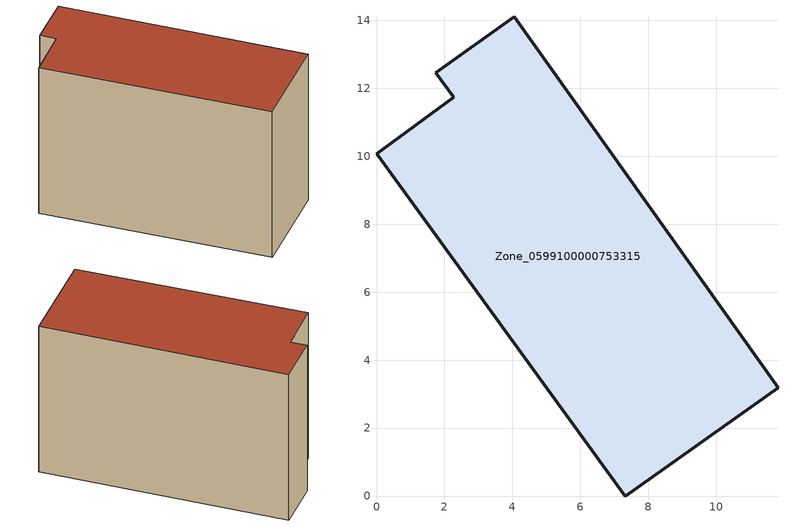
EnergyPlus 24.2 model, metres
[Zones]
Zone_0599100000753315
 floor ground (C_G): 11.82,3.19 7.33,0 0,10.08 2.27,11.74 1.75,12.45 4.06,14.1 z0
 wall outside (C_F): 7.33,0 11.82,3.19 4.06,14.1 1.75,12.45 2.27,11.74 0,10.08 7.33,0 z0:8.85
 roof outside (C_R): 0,10.08 7.33,0 11.82,3.19 4.06,14.1 1.75,12.45 2.27,11.74 z8.85
[BUILDING]
Pand.0599100000753315: North Axis=0; Terrain=City; Loads Convergence Tolerance Value=0.04; Temperature Convergence Tolerance Value=0.4; Solar Distribution=FullExterior; Maximum Number of Warmup Days=25; Minimum Number of Warmup Days=1
[Site:Location]
Rotterdam.The.Hague.AP_ZH_NLD Design_Conditions: Latitude=51.96; Longitude=4.45; Time Zone=1; Elevation=-4.5
[SITE:GROUNDTEMPERATURE:BUILDINGSURFACE]
18, 18, 18, 18, 18, 18, 18, 18, 18, 18, 18, 18
[MATERIAL] Thermal Absorptance=0.9; Solar Absorptance=0.7; Visible Absorptance=0.7
Name | Roughness | Thickness | Conductivity | Density | Specific Heat
G.TI.2006-2014 | MediumSmooth | 0.15 | 0.06 | 540 | 1210
F.TI.2006-2014 | Rough | 0.3 | 0.12 | 1920 | 840
R.TI.2006-2014 | MediumRough | 0.2 | 0.08 | 1500 | 1000
[CONSTRUCTION]
C_G: G.TI.2006-2014
C_F: F.TI.2006-2014
C_R: R.TI.2006-2014
[ZONE]
Zone_0599100000753315: Type=1; Multiplier=1; Ceiling Height=Autocalculate; Volume=Autocalculate; Floor Area=autocalculate; Part of Total Floor Area=Yes
[ZONEINFILTRATION:DESIGNFLOWRATE]
Infil_Zone_0599100000753315: Zone or ZoneList or Space or SpaceList=Zone_0599100000753315; Schedule=AlwaysOn; Design Flow Rate Calculation Method=Flow/Area; Flow Rate per Floor Area=0.0015; Constant Term Coefficient=1; Temperature Term Coefficient=0; Velocity Term Coefficient=0; Velocity Squared Term Coefficient=0
[HVACTEMPLATE:ZONE:IDEALLOADSAIRSYSTEM]
Zone_0599100000753315: Maximum Heating Supply Air Temperature=50; Minimum Cooling Supply Air Temperature=13; Maximum Heating Supply Air Humidity Ratio=0.0156; Minimum Cooling Supply Air Humidity Ratio=0.0077; Heating Limit=NoLimit; Cooling Limit=NoLimit; Dehumidification Control Type=ConstantSensibleHeatRatio; Cooling Sensible Heat Ratio=0.7; Dehumidification Setpoint=60; Humidification Control Type=None; Humidification Setpoint=30; Outdoor Air Method=None; Outdoor Air Flow Rate per Person=0.00944; Outdoor Air Flow Rate per Zone Floor Area=0; Outdoor Air Flow Rate per Zone=0; Demand Controlled Ventilation Type=None; Outdoor Air Economizer Type=NoEconomizer; Heat Recovery Type=None; Sensible Heat Recovery Effectiveness=0.7; Latent Heat Recovery Effectiveness=0.65
[ZONECONTROL:THERMOSTAT]
ThermostatControl_Zone_0599100000753315: Zone or ZoneList=Zone_0599100000753315; Control Type Schedule=DualSetpointControlType; Control 1=Thermostat_Zone_0599100000753315; Temperature Difference Between Cutout And Setpoint=0
[THERMOSTATSETPOINT:DUALSETPOINT]
Thermostat_Zone_0599100000753315: Heating Setpoint Temperature Schedule=HeatingSetpoint_Zone_0599100000753315; Cooling Setpoint Temperature Schedule=CoolingSetpoint_Zone_0599100000753315
[SCHEDULE:COMPACT]
HeatingSetpoint_Zone_0599100000753315: Through: 12/31, For: AllDays, Until: 24:00, 21
CoolingSetpoint_Zone_0599100000753315: Through: 12/31, For: AllDays, Until: 24:00, 24
DualSetpointControlType: Through: 12/31, For: AllDays, Until: 24:00, 4
AlwaysOn: Through: 12/31, For: AllDays, Until: 24:00, 1
